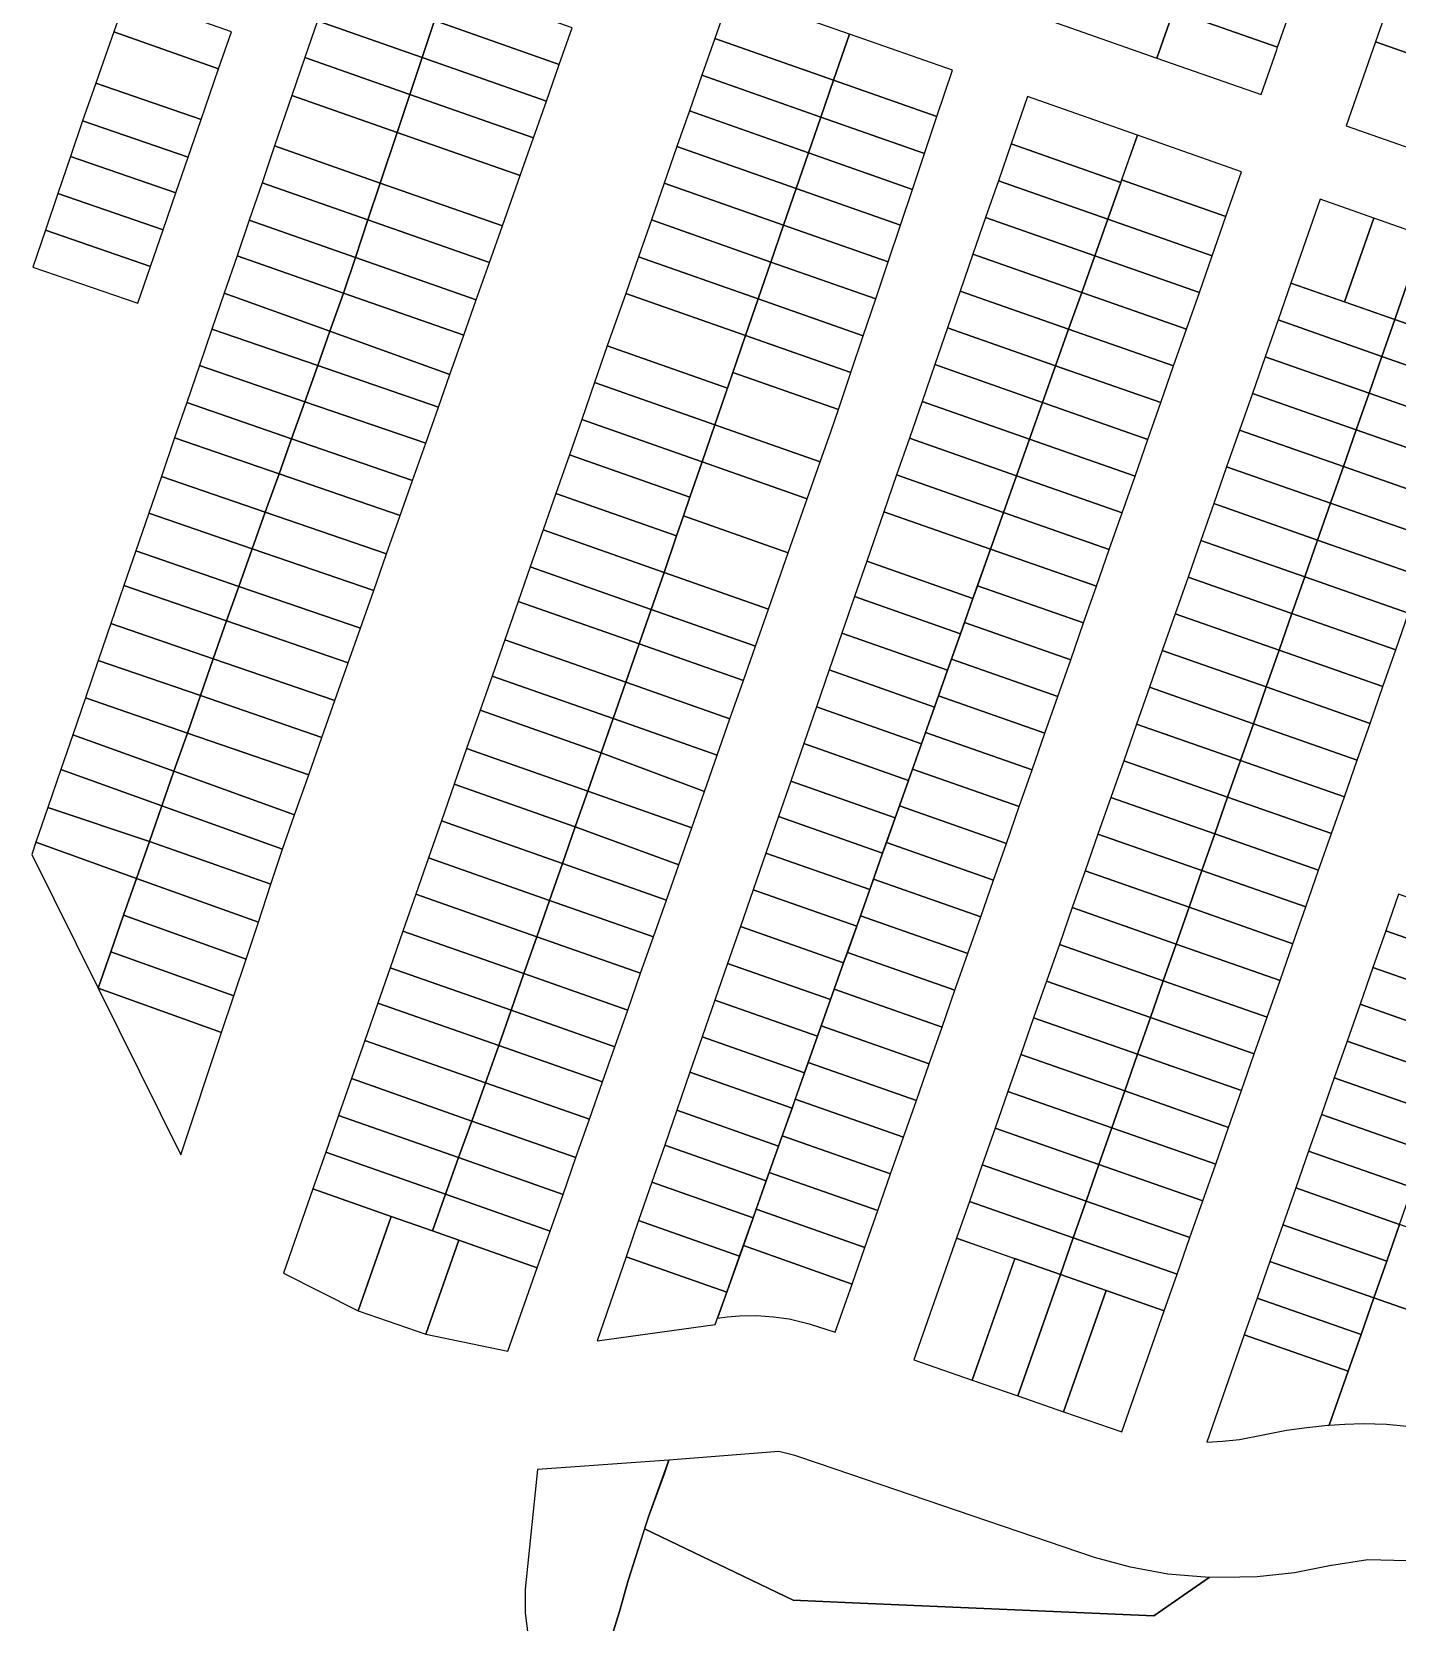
# Model space of a CAD drawing. Header units: metres. Extents: x 263639 to 269142, y 7370519 to 7372711.
# Drawn here: x 263641 to 263886.6, y 7372190.3 to 7372476.4 of the extents above; entities that cross this region are included whole.
import ezdxf

# ---------------------------------------------------------------- set-up
doc = ezdxf.new("R2010")
doc.units = ezdxf.units.M
doc.layers.add('LOTE', color=7, linetype='Continuous')

msp = doc.modelspace()

# ---------------------------------------------------------------- linework, layer by layer
at = {"layer": 'LOTE', "color": 7}
for points in [[(263846.41, 7372480.13), (263827.6, 7372486.72), (263824.63, 7372478.23), (263843.43, 7372471.64), (263846.41, 7372480.13)], [(263867.45, 7372480.18), (263848.72, 7372486.74), (263846.4, 7372480.14), (263865.14, 7372473.57), (263867.45, 7372480.18)], [(263882.74, 7372474.54), (263901.42, 7372468), (263906.05, 7372481.21), (263887.36, 7372487.75), (263882.74, 7372474.54)], [(263713.48, 7372478.38), (263694.72, 7372484.98), (263692.45, 7372478.36), (263711.27, 7372471.74), (263713.48, 7372478.38)], [(263713.48, 7372478.38), (263735.93, 7372470.49), (263738.26, 7372477.09), (263715.7, 7372485.02), (263713.48, 7372478.38)], [(263766.79, 7372483.45), (263763.89, 7372475.15), (263785.24, 7372467.64), (263788.1, 7372475.96), (263766.79, 7372483.45)], [(263655.79, 7372476.34), (263674.65, 7372469.71), (263676.95, 7372476.37), (263658.13, 7372482.99), (263655.79, 7372476.34)], [(263711.27, 7372471.74), (263692.45, 7372478.36), (263690.18, 7372471.74), (263709.05, 7372465.1), (263711.27, 7372471.74)], [(263711.27, 7372471.74), (263733.6, 7372463.89), (263735.93, 7372470.49), (263713.48, 7372478.38), (263711.27, 7372471.74)], [(263865.14, 7372473.57), (263846.4, 7372480.14), (263843.42, 7372471.64), (263862.16, 7372465.08), (263864.97, 7372473.1), (263865.14, 7372473.57)], [(263671.51, 7372460.61), (263674.65, 7372469.71), (263655.79, 7372476.34), (263653.52, 7372469.88), (263652.56, 7372467.14), (263671.51, 7372460.61)], [(263763.89, 7372475.15), (263761.58, 7372468.54), (263782.96, 7372461.02), (263785.24, 7372467.64), (263763.89, 7372475.15)], [(263785.24, 7372467.64), (263803.86, 7372461.1), (263806.66, 7372469.44), (263788.1, 7372475.96), (263785.24, 7372467.64)], [(263877.45, 7372459.44), (263896.13, 7372452.9), (263901.42, 7372468), (263882.74, 7372474.54), (263877.45, 7372459.44)], [(263709.05, 7372465.1), (263690.18, 7372471.74), (263687.84, 7372464.92), (263706.77, 7372458.27), (263709.05, 7372465.1)], [(263709.05, 7372465.1), (263731.28, 7372457.29), (263733.6, 7372463.89), (263711.27, 7372471.74), (263709.05, 7372465.1)], [(263652.56, 7372467.14), (263650.17, 7372460.35), (263669.16, 7372453.8), (263671.51, 7372460.61), (263652.56, 7372467.14)], [(263761.58, 7372468.54), (263759.34, 7372462.12), (263780.75, 7372454.59), (263782.96, 7372461.02), (263761.58, 7372468.54)], [(263803.86, 7372461.1), (263785.24, 7372467.64), (263782.96, 7372461.02), (263801.63, 7372454.46), (263803.86, 7372461.1)], [(263706.77, 7372458.27), (263687.84, 7372464.92), (263684.72, 7372455.82), (263703.72, 7372449.16), (263703.72, 7372449.16), (263706.77, 7372458.27)], [(263706.77, 7372458.27), (263728.88, 7372450.5), (263731.28, 7372457.29), (263709.05, 7372465.1), (263706.77, 7372458.27)], [(263839.93, 7372457.75), (263820.14, 7372464.7), (263817.2, 7372456.2), (263836.92, 7372449.27), (263839.93, 7372457.75)], [(263759.34, 7372462.12), (263757.09, 7372455.7), (263778.53, 7372448.16), (263780.75, 7372454.59), (263759.34, 7372462.12)], [(263801.63, 7372454.46), (263782.96, 7372461.02), (263780.75, 7372454.59), (263799.46, 7372448.02), (263801.63, 7372454.46)], [(263647.99, 7372453.91), (263666.94, 7372447.37), (263669.16, 7372453.8), (263650.17, 7372460.35), (263647.99, 7372453.91)], [(263703.72, 7372449.16), (263725.69, 7372441.45), (263728.88, 7372450.5), (263706.77, 7372458.27), (263703.72, 7372449.16)], [(263837.08, 7372449.74), (263855.85, 7372443.16), (263858.66, 7372451.19), (263839.93, 7372457.75), (263837.08, 7372449.74)], [(263703.72, 7372449.16), (263684.72, 7372455.82), (263682.46, 7372449.21), (263701.51, 7372442.53), (263703.72, 7372449.16)], [(263757.09, 7372455.7), (263754.79, 7372449.12), (263776.26, 7372441.57), (263778.53, 7372448.16), (263757.09, 7372455.7)], [(263836.92, 7372449.27), (263817.2, 7372456.2), (263814.91, 7372449.58), (263834.57, 7372442.67), (263836.92, 7372449.27)], [(263645.73, 7372447.28), (263664.66, 7372440.76), (263666.94, 7372447.37), (263647.99, 7372453.91), (263645.73, 7372447.28)], [(263799.46, 7372448.02), (263780.75, 7372454.59), (263778.53, 7372448.16), (263797.29, 7372441.57), (263799.46, 7372448.02)], [(263701.51, 7372442.53), (263682.46, 7372449.21), (263680.14, 7372442.46), (263699.25, 7372435.76), (263701.51, 7372442.53)], [(263701.51, 7372442.53), (263723.36, 7372434.87), (263725.69, 7372441.45), (263703.72, 7372449.16), (263703.72, 7372449.16), (263701.51, 7372442.53)], [(263754.79, 7372449.12), (263752.49, 7372442.51), (263773.98, 7372434.95), (263776.26, 7372441.57), (263754.79, 7372449.12)], [(263834.57, 7372442.67), (263814.91, 7372449.58), (263812.62, 7372442.97), (263832.23, 7372436.07), (263834.57, 7372442.67)], [(263836.92, 7372449.27), (263834.57, 7372442.67), (263853.37, 7372436.09), (263855.85, 7372443.16), (263837.08, 7372449.74), (263836.92, 7372449.27)], [(263643.48, 7372440.65), (263662.37, 7372434.14), (263664.66, 7372440.76), (263645.73, 7372447.28), (263643.48, 7372440.65)], [(263797.29, 7372441.57), (263778.53, 7372448.16), (263776.26, 7372441.57), (263795.07, 7372434.96), (263797.29, 7372441.57)], [(263872.82, 7372446.23), (263867.53, 7372431.13), (263877.16, 7372427.76), (263882.45, 7372442.86), (263872.82, 7372446.23)], [(263641.23, 7372434.02), (263660.09, 7372427.52), (263662.37, 7372434.14), (263643.48, 7372440.65), (263641.23, 7372434.02)], [(263699.25, 7372435.76), (263680.14, 7372442.46), (263677.96, 7372436.09), (263697.11, 7372429.37), (263697.17, 7372429.54), (263699.25, 7372435.76)], [(263699.25, 7372435.76), (263720.99, 7372428.14), (263723.36, 7372434.87), (263701.51, 7372442.53), (263699.25, 7372435.76)], [(263752.49, 7372442.51), (263750.18, 7372435.9), (263771.71, 7372428.33), (263773.98, 7372434.95), (263752.49, 7372442.51)], [(263795.07, 7372434.96), (263776.26, 7372441.57), (263773.98, 7372434.95), (263792.84, 7372428.32), (263795.07, 7372434.96)], [(263832.23, 7372436.07), (263812.62, 7372442.97), (263810.33, 7372436.35), (263829.89, 7372429.48), (263832.23, 7372436.07)], [(263832.23, 7372436.07), (263851.06, 7372429.48), (263853.37, 7372436.09), (263834.57, 7372442.67), (263832.23, 7372436.07), (263832.23, 7372436.07)], [(263882.45, 7372442.86), (263877.16, 7372427.76), (263886.22, 7372424.58), (263888.53, 7372431.19), (263891.51, 7372439.68), (263882.45, 7372442.86)], [(263697.11, 7372429.37), (263677.96, 7372436.09), (263675.64, 7372429.33), (263694.65, 7372422.5), (263697.11, 7372429.37)], [(263697.11, 7372429.37), (263718.75, 7372421.79), (263720.99, 7372428.14), (263699.25, 7372435.76), (263697.17, 7372429.54), (263697.11, 7372429.37)], [(263750.18, 7372435.9), (263747.87, 7372429.29), (263769.43, 7372421.71), (263771.71, 7372428.33), (263750.18, 7372435.9)], [(263792.84, 7372428.32), (263773.98, 7372434.95), (263771.71, 7372428.33), (263790.61, 7372421.69), (263792.84, 7372428.32)], [(263829.89, 7372429.48), (263810.33, 7372436.35), (263808.05, 7372429.73), (263827.55, 7372422.88), (263829.89, 7372429.48)], [(263848.75, 7372422.87), (263851.06, 7372429.48), (263832.23, 7372436.07), (263829.89, 7372429.48), (263848.75, 7372422.87)], [(263694.65, 7372422.5), (263675.64, 7372429.33), (263673.44, 7372422.9), (263692.46, 7372416.35), (263694.65, 7372422.5)], [(263694.65, 7372422.5), (263716.26, 7372414.73), (263718.75, 7372421.79), (263697.11, 7372429.37), (263694.65, 7372422.5)], [(263747.87, 7372429.29), (263744.54, 7372419.86), (263766.17, 7372412.26), (263769.43, 7372421.71), (263747.87, 7372429.29)], [(263827.55, 7372422.88), (263808.05, 7372429.73), (263805.76, 7372423.12), (263825.21, 7372416.28), (263827.55, 7372422.88)], [(263827.55, 7372422.88), (263846.43, 7372416.27), (263848.75, 7372422.87), (263829.89, 7372429.48), (263827.55, 7372422.88), (263827.55, 7372422.88)], [(263867.53, 7372431.13), (263865.22, 7372424.52), (263883.9, 7372417.98), (263886.22, 7372424.58), (263867.53, 7372431.13)], [(263904.9, 7372418.04), (263907.22, 7372424.64), (263888.53, 7372431.19), (263886.22, 7372424.58), (263904.9, 7372418.04)], [(263790.61, 7372421.69), (263771.71, 7372428.33), (263769.43, 7372421.71), (263788.38, 7372415.05), (263790.61, 7372421.69)], [(263865.22, 7372424.52), (263862.9, 7372417.91), (263881.59, 7372411.37), (263883.9, 7372417.98), (263865.22, 7372424.52)], [(263902.59, 7372411.43), (263904.9, 7372418.04), (263886.22, 7372424.58), (263883.9, 7372417.98), (263902.59, 7372411.43)], [(263692.46, 7372416.35), (263673.44, 7372422.9), (263671.19, 7372416.35), (263690.13, 7372409.83), (263692.46, 7372416.35)], [(263692.46, 7372416.35), (263714.19, 7372408.87), (263716.26, 7372414.73), (263694.65, 7372422.5), (263692.46, 7372416.35)], [(263788.38, 7372415.05), (263769.43, 7372421.71), (263767.15, 7372415.1), (263786.13, 7372408.42), (263788.38, 7372415.05)], [(263825.21, 7372416.28), (263805.76, 7372423.12), (263803.47, 7372416.5), (263822.87, 7372409.69), (263825.21, 7372416.28)], [(263844.12, 7372409.66), (263846.43, 7372416.27), (263827.55, 7372422.88), (263825.21, 7372416.28), (263844.12, 7372409.66)], [(263744.54, 7372419.86), (263742.24, 7372413.25), (263763.89, 7372405.64), (263766.17, 7372412.26), (263744.54, 7372419.86)], [(263862.9, 7372417.91), (263860.59, 7372411.31), (263879.28, 7372404.76), (263881.59, 7372411.37), (263862.9, 7372417.91)], [(263900.28, 7372404.82), (263902.59, 7372411.43), (263883.9, 7372417.98), (263881.59, 7372411.37), (263900.28, 7372404.82)], [(263690.13, 7372409.83), (263671.19, 7372416.35), (263668.9, 7372409.66), (263687.75, 7372403.17), (263690.13, 7372409.83)], [(263690.13, 7372409.83), (263711.89, 7372402.34), (263714.19, 7372408.87), (263692.46, 7372416.35), (263690.13, 7372409.83)], [(263782.85, 7372398.98), (263784.78, 7372404.43), (263786.13, 7372408.42), (263767.15, 7372415.1), (263763.89, 7372405.64), (263782.85, 7372398.98)], [(263822.87, 7372409.69), (263803.47, 7372416.5), (263801.18, 7372409.89), (263820.52, 7372403.09), (263822.87, 7372409.69)], [(263822.87, 7372409.69), (263841.8, 7372403.05), (263844.12, 7372409.66), (263825.21, 7372416.28), (263822.87, 7372409.69), (263822.87, 7372409.69)], [(263742.24, 7372413.25), (263739.95, 7372406.63), (263761.61, 7372399.02), (263763.89, 7372405.64), (263742.24, 7372413.25)], [(263687.75, 7372403.17), (263668.9, 7372409.66), (263666.73, 7372403.34), (263685.51, 7372396.88), (263687.75, 7372403.17)], [(263687.75, 7372403.17), (263709.54, 7372395.68), (263711.89, 7372402.34), (263690.13, 7372409.83), (263687.75, 7372403.17)], [(263820.52, 7372403.09), (263801.18, 7372409.89), (263798.89, 7372403.27), (263818.18, 7372396.49), (263820.52, 7372403.09)], [(263839.49, 7372396.45), (263841.8, 7372403.05), (263822.87, 7372409.69), (263820.52, 7372403.09), (263839.49, 7372396.45)], [(263860.59, 7372411.31), (263858.28, 7372404.7), (263876.96, 7372398.16), (263879.28, 7372404.76), (263860.59, 7372411.31)], [(263897.96, 7372398.22), (263900.28, 7372404.82), (263881.59, 7372411.37), (263879.28, 7372404.76), (263897.96, 7372398.22)], [(263739.95, 7372406.63), (263737.74, 7372400.29), (263759.43, 7372392.67), (263761.61, 7372399.02), (263739.95, 7372406.63)], [(263685.51, 7372396.88), (263666.73, 7372403.34), (263664.35, 7372396.39), (263683.03, 7372389.96), (263685.51, 7372396.88)], [(263763.89, 7372405.64), (263761.61, 7372399.02), (263780.53, 7372392.37), (263782.85, 7372398.98), (263763.89, 7372405.64)], [(263818.18, 7372396.49), (263798.89, 7372403.27), (263796.6, 7372396.66), (263815.84, 7372389.9), (263818.18, 7372396.49)], [(263858.28, 7372404.7), (263855.96, 7372398.09), (263874.65, 7372391.55), (263876.96, 7372398.16), (263858.28, 7372404.7)], [(263895.65, 7372391.61), (263897.96, 7372398.22), (263879.28, 7372404.76), (263876.96, 7372398.16), (263895.65, 7372391.61)], [(263685.51, 7372396.88), (263707.31, 7372389.38), (263709.54, 7372395.68), (263687.75, 7372403.17), (263685.51, 7372396.88)], [(263818.18, 7372396.49), (263837.18, 7372389.84), (263839.49, 7372396.45), (263820.52, 7372403.09), (263818.18, 7372396.49), (263818.18, 7372396.49)], [(263735.31, 7372393.34), (263757.03, 7372385.71), (263758.26, 7372389.29), (263759.43, 7372392.67), (263737.74, 7372400.29), (263735.31, 7372393.34)], [(263761.61, 7372399.02), (263759.43, 7372392.67), (263758.26, 7372389.29), (263777.12, 7372382.66), (263780.53, 7372392.37), (263761.61, 7372399.02)], [(263855.96, 7372398.09), (263853.65, 7372391.49), (263872.33, 7372384.94), (263874.65, 7372391.55), (263855.96, 7372398.09)], [(263893.34, 7372385.01), (263895.65, 7372391.61), (263876.96, 7372398.16), (263874.65, 7372391.55), (263893.34, 7372385.01)], [(263683.03, 7372389.96), (263664.35, 7372396.39), (263662.08, 7372389.77), (263680.68, 7372383.36), (263683.03, 7372389.96)], [(263683.03, 7372389.96), (263704.87, 7372382.44), (263707.31, 7372389.38), (263685.51, 7372396.88), (263683.03, 7372389.96)], [(263815.84, 7372389.9), (263796.6, 7372396.66), (263794.31, 7372390.04), (263813.5, 7372383.3), (263815.84, 7372389.9)], [(263834.86, 7372383.23), (263837.18, 7372389.84), (263818.18, 7372396.49), (263815.84, 7372389.9), (263834.86, 7372383.23)], [(263754.76, 7372379.12), (263757.03, 7372385.71), (263735.31, 7372393.34), (263733.01, 7372386.76), (263754.76, 7372379.12)], [(263680.68, 7372383.36), (263662.08, 7372389.77), (263659.76, 7372382.98), (263678.27, 7372376.61), (263680.68, 7372383.36)], [(263680.68, 7372383.36), (263702.54, 7372375.84), (263704.87, 7372382.44), (263683.03, 7372389.96), (263680.68, 7372383.36)], [(263773.56, 7372372.51), (263777.12, 7372382.66), (263758.26, 7372389.29), (263757.03, 7372385.71), (263754.76, 7372379.12), (263773.56, 7372372.51)], [(263813.5, 7372383.3), (263794.31, 7372390.04), (263791.23, 7372381.13), (263810.34, 7372374.41), (263813.5, 7372383.3)], [(263813.5, 7372383.3), (263832.55, 7372376.63), (263834.86, 7372383.23), (263815.84, 7372389.9), (263813.5, 7372383.3), (263813.5, 7372383.3)], [(263853.65, 7372391.49), (263851.33, 7372384.88), (263870.02, 7372378.34), (263872.33, 7372384.94), (263853.65, 7372391.49)], [(263891.02, 7372378.4), (263893.34, 7372385.01), (263874.65, 7372391.55), (263872.33, 7372384.94), (263891.02, 7372378.4)], [(263733.01, 7372386.76), (263730.68, 7372380.1), (263752.46, 7372372.44), (263754.76, 7372379.12), (263733.01, 7372386.76)], [(263678.27, 7372376.61), (263700.15, 7372369.08), (263702.54, 7372375.84), (263680.68, 7372383.36), (263678.27, 7372376.61)], [(263830.24, 7372370.02), (263832.55, 7372376.63), (263813.5, 7372383.3), (263811.16, 7372376.7), (263830.24, 7372370.02)], [(263851.33, 7372384.88), (263849.02, 7372378.27), (263867.71, 7372371.73), (263870.02, 7372378.34), (263851.33, 7372384.88)], [(263888.71, 7372371.79), (263891.02, 7372378.4), (263872.33, 7372384.94), (263870.02, 7372378.34), (263888.71, 7372371.79)], [(263678.27, 7372376.61), (263659.76, 7372382.98), (263657.61, 7372376.74), (263676.06, 7372370.39), (263676.06, 7372370.39), (263678.27, 7372376.61)], [(263810.34, 7372374.41), (263791.23, 7372381.13), (263789.04, 7372374.8), (263808.1, 7372368.1), (263810.34, 7372374.41)], [(263730.68, 7372380.1), (263728.52, 7372373.91), (263750.3, 7372366.25), (263752.46, 7372372.44), (263730.68, 7372380.1)], [(263754.76, 7372379.12), (263752.46, 7372372.44), (263771.22, 7372365.85), (263773.56, 7372372.51), (263754.76, 7372379.12)], [(263849.02, 7372378.27), (263846.71, 7372371.67), (263865.39, 7372365.12), (263867.71, 7372371.73), (263849.02, 7372378.27)], [(263886.39, 7372365.19), (263888.71, 7372371.79), (263870.02, 7372378.34), (263867.71, 7372371.73), (263886.39, 7372365.19)], [(263676.06, 7372370.39), (263657.61, 7372376.74), (263655.27, 7372369.91), (263673.68, 7372363.58), (263676.06, 7372370.39)], [(263676.06, 7372370.39), (263697.96, 7372362.85), (263700.15, 7372369.08), (263678.27, 7372376.61), (263676.06, 7372370.39)], [(263786.75, 7372368.19), (263805.76, 7372361.51), (263808.1, 7372368.1), (263789.04, 7372374.8), (263786.75, 7372368.19)], [(263827.92, 7372363.41), (263830.24, 7372370.02), (263811.16, 7372376.7), (263810.34, 7372374.41), (263808.81, 7372370.11), (263827.92, 7372363.41)], [(263728.52, 7372373.91), (263726.11, 7372367.01), (263747.88, 7372359.35), (263750.3, 7372366.25), (263728.52, 7372373.91)], [(263752.46, 7372372.44), (263750.3, 7372366.25), (263769.04, 7372359.66), (263771.22, 7372365.85), (263752.46, 7372372.44)], [(263884.08, 7372358.58), (263886.39, 7372365.19), (263867.71, 7372371.73), (263865.39, 7372365.12), (263884.08, 7372358.58)], [(263673.68, 7372363.58), (263655.27, 7372369.91), (263653, 7372363.29), (263671.37, 7372356.97), (263673.68, 7372363.58)], [(263673.68, 7372363.58), (263695.56, 7372356.05), (263697.96, 7372362.85), (263676.06, 7372370.39), (263673.68, 7372363.58)], [(263825.61, 7372356.81), (263827.92, 7372363.41), (263808.81, 7372370.11), (263808.1, 7372368.1), (263806.47, 7372363.51), (263825.61, 7372356.81)], [(263846.71, 7372371.67), (263844.39, 7372365.06), (263863.08, 7372358.52), (263865.39, 7372365.12), (263846.71, 7372371.67)], [(263726.11, 7372367.01), (263723.83, 7372360.48), (263745.6, 7372352.83), (263747.88, 7372359.35), (263726.11, 7372367.01)], [(263750.3, 7372366.25), (263747.88, 7372359.35), (263766.62, 7372352.76), (263769.04, 7372359.66), (263750.3, 7372366.25)], [(263784.46, 7372361.57), (263803.42, 7372354.91), (263805.76, 7372361.51), (263786.75, 7372368.19), (263784.46, 7372361.57)], [(263671.37, 7372356.97), (263653, 7372363.29), (263650.69, 7372356.54), (263669.02, 7372350.23), (263671.37, 7372356.97)], [(263671.37, 7372356.97), (263693.23, 7372349.45), (263695.56, 7372356.05), (263673.68, 7372363.58), (263671.37, 7372356.97)], [(263823.29, 7372350.2), (263825.61, 7372356.81), (263806.47, 7372363.51), (263805.76, 7372361.51), (263804.13, 7372356.91), (263823.29, 7372350.2)], [(263844.39, 7372365.06), (263842.08, 7372358.46), (263860.77, 7372351.91), (263863.08, 7372358.52), (263844.39, 7372365.06)], [(263881.77, 7372351.97), (263884.08, 7372358.58), (263865.39, 7372365.12), (263863.08, 7372358.52), (263881.77, 7372351.97)], [(263723.83, 7372360.48), (263721.68, 7372354.34), (263743.45, 7372346.68), (263745.6, 7372352.83), (263723.83, 7372360.48)], [(263782.17, 7372354.96), (263801.08, 7372348.31), (263803.42, 7372354.91), (263784.46, 7372361.57), (263782.17, 7372354.96)], [(263747.88, 7372359.35), (263745.6, 7372352.83), (263764.33, 7372346.25), (263766.62, 7372352.76), (263747.88, 7372359.35)], [(263842.08, 7372358.46), (263839.76, 7372351.85), (263858.45, 7372345.3), (263860.77, 7372351.91), (263842.08, 7372358.46)], [(263879.45, 7372345.37), (263881.77, 7372351.97), (263863.08, 7372358.52), (263860.77, 7372351.91), (263879.45, 7372345.37)], [(263666.6, 7372343.34), (263669.02, 7372350.23), (263650.69, 7372356.54), (263648.41, 7372349.88), (263666.6, 7372343.34)], [(263669.02, 7372350.23), (263690.85, 7372342.72), (263693.23, 7372349.45), (263671.37, 7372356.97), (263669.02, 7372350.23)], [(263779.89, 7372348.34), (263798.74, 7372341.72), (263801.08, 7372348.31), (263782.17, 7372354.96), (263779.89, 7372348.34)], [(263820.98, 7372343.59), (263823.29, 7372350.2), (263804.13, 7372356.91), (263803.42, 7372354.91), (263801.79, 7372350.32), (263820.98, 7372343.59)], [(263721.68, 7372354.34), (263719.26, 7372347.42), (263741.04, 7372339.77), (263743.45, 7372346.68), (263721.68, 7372354.34)], [(263745.6, 7372352.83), (263743.45, 7372346.68), (263762.03, 7372339.69), (263764.33, 7372346.25), (263745.6, 7372352.83)], [(263839.76, 7372351.85), (263837.45, 7372345.24), (263856.14, 7372338.7), (263858.45, 7372345.3), (263839.76, 7372351.85)], [(263877.14, 7372338.76), (263879.45, 7372345.37), (263860.77, 7372351.91), (263858.45, 7372345.3), (263877.14, 7372338.76)], [(263648.41, 7372349.88), (263646.27, 7372343.66), (263664.43, 7372337.13), (263666.6, 7372343.34), (263648.41, 7372349.88)], [(263666.6, 7372343.34), (263688.32, 7372335.53), (263690.85, 7372342.72), (263669.02, 7372350.23), (263666.6, 7372343.34)], [(263818.67, 7372336.99), (263820.98, 7372343.59), (263801.79, 7372350.32), (263801.08, 7372348.31), (263799.45, 7372343.72), (263818.67, 7372336.99)], [(263719.26, 7372347.42), (263717.03, 7372341.02), (263738.8, 7372333.37), (263741.04, 7372339.77), (263719.26, 7372347.42)], [(263743.45, 7372346.68), (263741.04, 7372339.77), (263759.75, 7372333.19), (263762.03, 7372339.69), (263743.45, 7372346.68)], [(263777.55, 7372341.59), (263796.34, 7372334.98), (263798.74, 7372341.72), (263779.89, 7372348.34), (263777.55, 7372341.59)], [(263646.27, 7372343.66), (263643.93, 7372336.83), (263662.19, 7372330.72), (263664.43, 7372337.13), (263646.27, 7372343.66)], [(263664.43, 7372337.13), (263686.15, 7372329.32), (263686.48, 7372330.33), (263688.32, 7372335.53), (263666.6, 7372343.34), (263664.43, 7372337.13)], [(263816.35, 7372330.38), (263818.67, 7372336.99), (263799.45, 7372343.72), (263798.74, 7372341.72), (263797.1, 7372337.12), (263816.35, 7372330.38)], [(263837.45, 7372345.24), (263835.14, 7372338.64), (263853.82, 7372332.09), (263856.14, 7372338.7), (263837.45, 7372345.24)], [(263874.83, 7372332.15), (263877.14, 7372338.76), (263858.45, 7372345.3), (263856.14, 7372338.7), (263874.83, 7372332.15)], [(263717.03, 7372341.02), (263714.72, 7372334.41), (263736.49, 7372326.76), (263738.8, 7372333.37), (263717.03, 7372341.02)], [(263775.34, 7372335.2), (263794.08, 7372328.61), (263796.34, 7372334.98), (263777.55, 7372341.59), (263775.34, 7372335.2)], [(263741.04, 7372339.77), (263738.8, 7372333.37), (263757.41, 7372326.52), (263759.75, 7372333.19), (263741.04, 7372339.77)], [(263835.14, 7372338.64), (263832.82, 7372332.03), (263851.51, 7372325.48), (263853.82, 7372332.09), (263835.14, 7372338.64)], [(263872.51, 7372325.55), (263874.83, 7372332.15), (263856.14, 7372338.7), (263853.82, 7372332.09), (263872.51, 7372325.55)], [(263643.93, 7372336.83), (263641.79, 7372330.58), (263659.87, 7372324.08), (263662.19, 7372330.72), (263643.93, 7372336.83)], [(263662.19, 7372330.72), (263684.06, 7372323.04), (263686.15, 7372329.32), (263664.43, 7372337.13), (263662.19, 7372330.72)], [(263773.07, 7372328.63), (263791.76, 7372322.06), (263794.08, 7372328.61), (263775.34, 7372335.2), (263773.07, 7372328.63)], [(263814.04, 7372323.77), (263816.35, 7372330.38), (263797.1, 7372337.12), (263796.34, 7372334.98), (263794.76, 7372330.53), (263814.04, 7372323.77)], [(263714.72, 7372334.41), (263712.4, 7372327.77), (263734.16, 7372320.12), (263736.49, 7372326.76), (263714.72, 7372334.41)], [(263738.8, 7372333.37), (263736.49, 7372326.76), (263755.19, 7372320.19), (263757.41, 7372326.52), (263738.8, 7372333.37)], [(263832.82, 7372332.03), (263830.51, 7372325.42), (263849.2, 7372318.88), (263851.51, 7372325.48), (263832.82, 7372332.03)], [(263870.2, 7372318.94), (263872.51, 7372325.55), (263853.82, 7372332.09), (263851.51, 7372325.48), (263870.2, 7372318.94)], [(263652.97, 7372304.34), (263655.27, 7372310.9), (263657.56, 7372317.47), (263659.87, 7372324.08), (263641.79, 7372330.58), (263641.04, 7372328.39), (263652.97, 7372304.34)], [(263659.87, 7372324.08), (263681.79, 7372316.2), (263684.06, 7372323.04), (263662.19, 7372330.72), (263659.87, 7372324.08)], [(263811.73, 7372317.17), (263814.04, 7372323.77), (263794.76, 7372330.53), (263794.08, 7372328.61), (263792.42, 7372323.93), (263811.73, 7372317.17)], [(263712.4, 7372327.77), (263710.11, 7372321.23), (263731.87, 7372313.58), (263734.16, 7372320.12), (263712.4, 7372327.77)], [(263736.49, 7372326.76), (263734.16, 7372320.12), (263752.85, 7372313.55), (263755.19, 7372320.19), (263736.49, 7372326.76)], [(263770.78, 7372322.02), (263789.42, 7372315.47), (263791.76, 7372322.06), (263773.07, 7372328.63), (263770.78, 7372322.02)], [(263657.56, 7372317.47), (263679.58, 7372309.55), (263681.79, 7372316.2), (263659.87, 7372324.08), (263657.56, 7372317.47)], [(263809.41, 7372310.56), (263811.73, 7372317.17), (263792.42, 7372323.93), (263791.76, 7372322.06), (263790.08, 7372317.33), (263809.41, 7372310.56)], [(263830.51, 7372325.42), (263828.2, 7372318.82), (263846.88, 7372312.27), (263849.2, 7372318.88), (263830.51, 7372325.42)], [(263867.88, 7372312.33), (263870.2, 7372318.94), (263851.51, 7372325.48), (263849.2, 7372318.88), (263867.88, 7372312.33)], [(263710.11, 7372321.23), (263707.8, 7372314.62), (263729.56, 7372306.97), (263731.87, 7372313.58), (263710.11, 7372321.23)], [(263768.49, 7372315.4), (263787.07, 7372308.87), (263789.42, 7372315.47), (263770.78, 7372322.02), (263768.49, 7372315.4)], [(263905.59, 7372314.7), (263886.9, 7372321.25), (263884.59, 7372314.64), (263903.27, 7372308.1), (263905.59, 7372314.7)], [(263655.27, 7372310.9), (263677.38, 7372302.95), (263679.58, 7372309.55), (263657.56, 7372317.47), (263655.27, 7372310.9)], [(263734.16, 7372320.12), (263731.87, 7372313.58), (263750.56, 7372307.01), (263752.85, 7372313.55), (263734.16, 7372320.12)], [(263828.2, 7372318.82), (263825.88, 7372312.21), (263844.57, 7372305.66), (263846.88, 7372312.27), (263828.2, 7372318.82)], [(263865.57, 7372305.73), (263867.88, 7372312.33), (263849.2, 7372318.88), (263846.88, 7372312.27), (263865.57, 7372305.73)], [(263707.8, 7372314.62), (263705.49, 7372308.01), (263727.25, 7372300.36), (263729.56, 7372306.97), (263707.8, 7372314.62)], [(263766.2, 7372308.79), (263784.73, 7372302.27), (263787.07, 7372308.87), (263768.49, 7372315.4), (263766.2, 7372308.79)], [(263807.1, 7372303.95), (263809.41, 7372310.56), (263790.08, 7372317.33), (263789.42, 7372315.47), (263787.74, 7372310.74), (263807.1, 7372303.95)], [(263903.27, 7372308.1), (263884.59, 7372314.64), (263882.27, 7372308.04), (263900.96, 7372301.49), (263903.27, 7372308.1)], [(263731.87, 7372313.58), (263729.56, 7372306.97), (263748.24, 7372300.4), (263750.56, 7372307.01), (263731.87, 7372313.58)], [(263825.88, 7372312.21), (263823.57, 7372305.6), (263842.26, 7372299.06), (263844.57, 7372305.66), (263825.88, 7372312.21)], [(263863.26, 7372299.12), (263865.57, 7372305.73), (263846.88, 7372312.27), (263844.57, 7372305.66), (263863.26, 7372299.12)], [(263652.97, 7372304.34), (263675.19, 7372296.35), (263677.38, 7372302.95), (263655.27, 7372310.9), (263652.97, 7372304.34)], [(263763.91, 7372302.17), (263782.39, 7372295.68), (263784.73, 7372302.27), (263766.2, 7372308.79), (263763.91, 7372302.17)], [(263804.78, 7372297.35), (263807.1, 7372303.95), (263787.74, 7372310.74), (263787.07, 7372308.87), (263785.39, 7372304.14), (263804.78, 7372297.35)], [(263705.49, 7372308.01), (263703.28, 7372301.66), (263725.03, 7372294.02), (263727.25, 7372300.36), (263705.49, 7372308.01)], [(263729.56, 7372306.97), (263727.25, 7372300.36), (263745.92, 7372293.8), (263748.24, 7372300.4), (263729.56, 7372306.97)], [(263900.96, 7372301.49), (263882.27, 7372308.04), (263879.96, 7372301.43), (263898.65, 7372294.88), (263900.96, 7372301.49)], [(263667.87, 7372274.33), (263675.19, 7372296.35), (263652.97, 7372304.34), (263667.87, 7372274.33)], [(263802.47, 7372290.74), (263804.78, 7372297.35), (263785.39, 7372304.14), (263784.73, 7372302.27), (263783.05, 7372297.54), (263802.47, 7372290.74)], [(263823.57, 7372305.6), (263821.25, 7372299), (263839.94, 7372292.45), (263842.26, 7372299.06), (263823.57, 7372305.6)], [(263860.94, 7372292.51), (263863.26, 7372299.12), (263844.57, 7372305.66), (263842.26, 7372299.06), (263860.94, 7372292.51)], [(263703.28, 7372301.66), (263700.93, 7372294.95), (263722.64, 7372287.32), (263725.03, 7372294.02), (263703.28, 7372301.66)], [(263727.25, 7372300.36), (263725.03, 7372294.02), (263743.69, 7372287.46), (263745.92, 7372293.8), (263727.25, 7372300.36)], [(263761.62, 7372295.56), (263780.05, 7372289.08), (263782.39, 7372295.68), (263763.91, 7372302.17), (263761.62, 7372295.56)], [(263898.65, 7372294.88), (263879.96, 7372301.43), (263877.64, 7372294.82), (263896.33, 7372288.28), (263898.65, 7372294.88)], [(263800.16, 7372284.13), (263802.47, 7372290.74), (263783.05, 7372297.54), (263782.39, 7372295.68), (263780.71, 7372290.95), (263800.16, 7372284.13)], [(263821.25, 7372299), (263818.94, 7372292.39), (263837.63, 7372285.85), (263839.94, 7372292.45), (263821.25, 7372299)], [(263858.63, 7372285.91), (263860.94, 7372292.51), (263842.26, 7372299.06), (263839.94, 7372292.45), (263858.63, 7372285.91)], [(263700.93, 7372294.95), (263698.52, 7372288.06), (263720.18, 7372280.44), (263722.64, 7372287.32), (263700.93, 7372294.95)], [(263759.43, 7372289.21), (263777.8, 7372282.75), (263780.05, 7372289.08), (263761.62, 7372295.56), (263759.43, 7372289.21)], [(263896.33, 7372288.28), (263877.64, 7372294.82), (263875.33, 7372288.22), (263894.02, 7372281.67), (263896.33, 7372288.28)], [(263725.03, 7372294.02), (263722.64, 7372287.32), (263741.34, 7372280.75), (263743.69, 7372287.46), (263725.03, 7372294.02)], [(263818.94, 7372292.39), (263816.63, 7372285.78), (263835.31, 7372279.24), (263837.63, 7372285.85), (263818.94, 7372292.39)], [(263856.32, 7372279.3), (263858.63, 7372285.91), (263839.94, 7372292.45), (263837.63, 7372285.85), (263856.32, 7372279.3)], [(263757.06, 7372282.37), (263775.38, 7372275.93), (263777.8, 7372282.75), (263759.43, 7372289.21), (263757.06, 7372282.37)], [(263797.84, 7372277.53), (263800.16, 7372284.13), (263780.71, 7372290.95), (263780.05, 7372289.08), (263778.37, 7372284.35), (263797.84, 7372277.53)], [(263698.52, 7372288.06), (263696.21, 7372281.45), (263717.82, 7372273.85), (263720.18, 7372280.44), (263698.52, 7372288.06)], [(263722.64, 7372287.32), (263720.18, 7372280.44), (263738.92, 7372273.86), (263741.34, 7372280.75), (263722.64, 7372287.32)], [(263894.02, 7372281.67), (263875.33, 7372288.22), (263873.02, 7372281.61), (263891.7, 7372275.06), (263894.02, 7372281.67)], [(263795.53, 7372270.92), (263797.84, 7372277.53), (263778.37, 7372284.35), (263777.8, 7372282.75), (263776.03, 7372277.75), (263795.53, 7372270.92)], [(263816.63, 7372285.78), (263814.31, 7372279.18), (263833, 7372272.63), (263835.31, 7372279.24), (263816.63, 7372285.78)], [(263854, 7372272.69), (263856.32, 7372279.3), (263837.63, 7372285.85), (263835.31, 7372279.24), (263854, 7372272.69)], [(263696.21, 7372281.45), (263693.9, 7372274.84), (263715.47, 7372267.26), (263717.82, 7372273.85), (263696.21, 7372281.45)], [(263720.18, 7372280.44), (263717.82, 7372273.85), (263736.6, 7372267.25), (263738.92, 7372273.86), (263720.18, 7372280.44)], [(263757.06, 7372282.37), (263754.89, 7372276.1), (263773.16, 7372269.68), (263775.38, 7372275.93), (263757.06, 7372282.37)], [(263891.7, 7372275.06), (263873.02, 7372281.61), (263870.7, 7372275), (263889.39, 7372268.46), (263891.7, 7372275.06)], [(263793.22, 7372264.32), (263795.53, 7372270.92), (263776.03, 7372277.75), (263775.38, 7372275.93), (263773.69, 7372271.16), (263793.22, 7372264.32)], [(263814.31, 7372279.18), (263812, 7372272.57), (263830.69, 7372266.03), (263830.69, 7372266.03), (263833, 7372272.63), (263814.31, 7372279.18)], [(263851.69, 7372266.09), (263854, 7372272.69), (263835.31, 7372279.24), (263833, 7372272.63), (263851.69, 7372266.09)], [(263693.9, 7372274.84), (263691.59, 7372268.23), (263705.69, 7372263.28), (263713.11, 7372260.67), (263715.47, 7372267.26), (263693.9, 7372274.84)], [(263754.89, 7372276.1), (263752.59, 7372269.44), (263770.8, 7372263.04), (263773.16, 7372269.68), (263754.89, 7372276.1)], [(263889.39, 7372268.46), (263870.7, 7372275), (263868.39, 7372268.4), (263887.08, 7372261.85), (263889.39, 7372268.46)], [(263717.82, 7372273.85), (263715.47, 7372267.26), (263734.28, 7372260.65), (263736.6, 7372267.25), (263717.82, 7372273.85)], [(263812, 7372272.57), (263809.69, 7372265.96), (263828.37, 7372259.42), (263830.69, 7372266.03), (263812, 7372272.57)], [(263849.37, 7372259.48), (263851.69, 7372266.09), (263833, 7372272.63), (263830.69, 7372266.03), (263830.69, 7372266.03), (263849.37, 7372259.48)], [(263752.59, 7372269.44), (263750.19, 7372262.52), (263768.35, 7372256.14), (263770.8, 7372263.04), (263752.59, 7372269.44)], [(263790.9, 7372257.71), (263793.22, 7372264.32), (263773.69, 7372271.16), (263773.16, 7372269.68), (263771.34, 7372264.56), (263790.9, 7372257.71)], [(263699.73, 7372246.29), (263705.69, 7372263.28), (263691.59, 7372268.23), (263686.29, 7372253.05), (263686.29, 7372253.05), (263699.73, 7372246.29)], [(263715.47, 7372267.26), (263713.11, 7372260.67), (263717.84, 7372259.01), (263731.96, 7372254.04), (263734.28, 7372260.65), (263715.47, 7372267.26)], [(263809.69, 7372265.96), (263807.37, 7372259.36), (263826.06, 7372252.81), (263828.37, 7372259.42), (263809.69, 7372265.96)], [(263847.06, 7372252.87), (263849.37, 7372259.48), (263830.69, 7372266.03), (263828.37, 7372259.42), (263847.06, 7372252.87)], [(263887.08, 7372261.85), (263868.39, 7372268.4), (263866.08, 7372261.79), (263884.76, 7372255.25), (263887.08, 7372261.85)], [(263711.9, 7372242.08), (263717.84, 7372259.01), (263713.11, 7372260.67), (263705.69, 7372263.28), (263699.73, 7372246.29), (263699.73, 7372246.29), (263711.9, 7372242.08)], [(263788.58, 7372251.08), (263790.9, 7372257.71), (263771.34, 7372264.56), (263770.8, 7372263.04), (263769.03, 7372258.03), (263788.58, 7372251.08)], [(263750.19, 7372262.52), (263747.95, 7372256.04), (263766.06, 7372249.67), (263768.35, 7372256.14), (263750.19, 7372262.52)], [(263884.76, 7372255.25), (263866.08, 7372261.79), (263863.76, 7372255.18), (263882.45, 7372248.64), (263884.76, 7372255.25)], [(263887.08, 7372261.85), (263884.76, 7372255.25), (263882.45, 7372248.64), (263901.14, 7372242.09), (263902.29, 7372245.4), (263905.76, 7372255.31), (263887.08, 7372261.85)], [(263726.69, 7372239.04), (263731.96, 7372254.04), (263717.84, 7372259.01), (263711.9, 7372242.08), (263711.9, 7372242.08), (263726.69, 7372239.04)], [(263769.03, 7372258.03), (263764.39, 7372244.97), (263766.13, 7372245.2), (263768.32, 7372245.4), (263771.43, 7372245.45), (263774.43, 7372245.22), (263777.28, 7372244.85), (263780.87, 7372243.95), (263785.55, 7372242.44), (263788.58, 7372251.08), (263769.03, 7372258.03)], [(263817.87, 7372255.68), (263807.37, 7372259.36), (263799.71, 7372237.48), (263810.22, 7372233.84), (263817.87, 7372255.68)], [(263844.75, 7372246.27), (263847.06, 7372252.87), (263828.37, 7372259.42), (263826.06, 7372252.81), (263844.75, 7372246.27)], [(263763.99, 7372243.84), (263766.06, 7372249.67), (263747.95, 7372256.04), (263742.72, 7372240.92), (263763.99, 7372243.84)], [(263810.2, 7372233.85), (263818.42, 7372231), (263826.06, 7372252.81), (263817.85, 7372255.69), (263810.2, 7372233.85)], [(263882.45, 7372248.64), (263863.76, 7372255.18), (263861.45, 7372248.58), (263880.14, 7372242.03), (263882.45, 7372248.64)], [(263834.27, 7372249.94), (263826.06, 7372252.81), (263818.42, 7372231), (263826.64, 7372228.15), (263834.27, 7372249.94)], [(263826.64, 7372228.15), (263837.13, 7372224.51), (263844.75, 7372246.27), (263834.27, 7372249.94), (263826.64, 7372228.15)], [(263880.14, 7372242.03), (263861.45, 7372248.58), (263859.13, 7372241.97), (263877.82, 7372235.43), (263880.14, 7372242.03)], [(263882.45, 7372248.64), (263880.14, 7372242.03), (263877.82, 7372235.43), (263874.43, 7372225.75), (263877.2, 7372225.94), (263880.5, 7372226.02), (263884.74, 7372225.92), (263895.11, 7372224.88), (263896.96, 7372230.18), (263901.14, 7372242.09), (263882.45, 7372248.64)], [(263877.82, 7372235.43), (263859.13, 7372241.97), (263852.38, 7372222.7), (263855.2, 7372222.84), (263858.26, 7372223.18), (263862.56, 7372223.98), (263866.71, 7372224.81), (263870.38, 7372225.33), (263874.16, 7372225.73), (263874.43, 7372225.75), (263877.82, 7372235.43)], [(263755.61, 7372219.41), (263754.76, 7372216.93), (263752.02, 7372209.4), (263751.28, 7372207.07), (263778.02, 7372194.23), (263788.65, 7372193.77), (263842.87, 7372191.43), (263852.81, 7372198.31), (263845.39, 7372198.96), (263838.69, 7372200.18), (263832.22, 7372201.94), (263782.76, 7372218.79), (263778.31, 7372220.27), (263775.41, 7372220.98), (263765.51, 7372220.2), (263755.61, 7372219.41)], [(263732, 7372217.77), (263729.8, 7372196.23), (263729.8, 7372192), (263730.33, 7372187.7), (263731.24, 7372183.02), (263732.97, 7372177.98), (263735.05, 7372172.38), (263737.3, 7372167.1), (263738.17, 7372165.72), (263744.1, 7372183.73), (263746.76, 7372192.23), (263748.33, 7372197.79), (263752.02, 7372209.4), (263755.61, 7372219.41), (263749.71, 7372219), (263743.81, 7372218.59), (263737.91, 7372218.18), (263732, 7372217.77)]]:
    msp.add_lwpolyline(points, close=True, dxfattribs=at)
msp.add_lwpolyline([(263920.2, 7372188.62), (263912.83, 7372193.26), (263904.72, 7372197.11), (263897.46, 7372199.49), (263888.38, 7372201.35), (263881.38, 7372201.52), (263874.48, 7372200.46), (263868.19, 7372199.2), (263861.46, 7372198.43), (263858.32, 7372198.39), (263852.81, 7372198.31), (263842.87, 7372191.43), (263788.65, 7372193.77), (263778.02, 7372194.23), (263751.28, 7372207.07), (263750.48, 7372204.56), (263748.33, 7372197.79), (263746.76, 7372192.23), (263744.1, 7372183.73)], dxfattribs=at)

doc.saveas('drawing.dxf')
